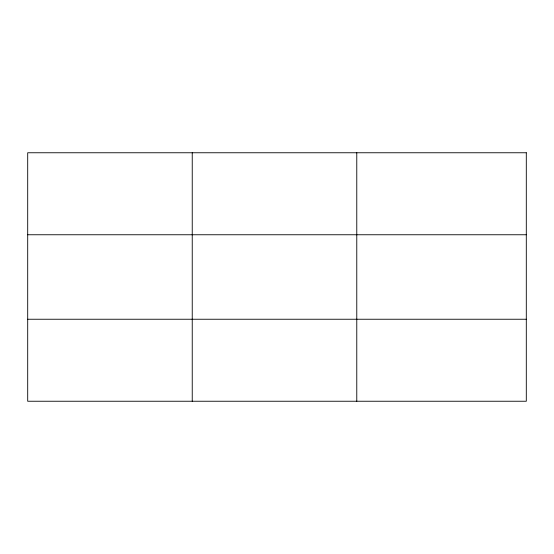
<?xml version="1.0" encoding="UTF-8"?>
<svg xmlns="http://www.w3.org/2000/svg" width="554" height="554" viewBox="0 0 554 554"><rect width="100%" height="100%" fill="white"/><g stroke="black" fill="none" stroke-linecap="round" stroke-linejoin="round"><path stroke-width="0.83" d="M192.238 401.241L192.238 152.759M356.776 401.241L356.776 152.759M27.7 234.757L526.3 234.757M27.7 319.243L526.3 319.243M526.3 152.759L27.7 152.759L27.7 401.241L526.3 401.241L526.3 152.759"/></g></svg>
